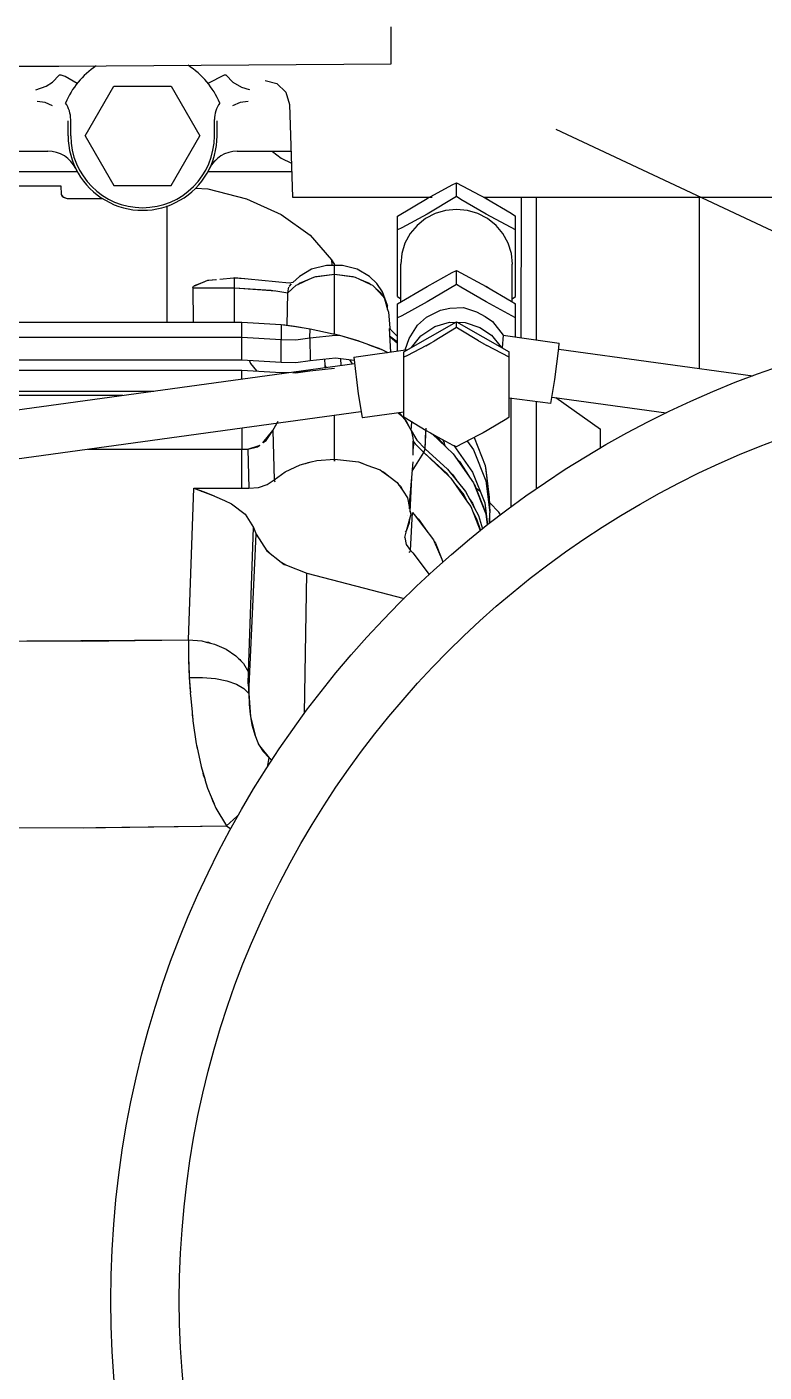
# Model space of a CAD drawing. Extents: x 33214 to 95067, y 8279 to 51908.
# Drawn here: x 43328.5 to 43447.3, y 21655.4 to 21872 of the extents above; entities that cross this region are included whole.
import ezdxf

# ---------------------------------------------------------------- set-up
doc = ezdxf.new("R2010")
doc.units = 0
doc.header["$LTSCALE"] = 300
doc.header["$MEASUREMENT"] = 0
doc.linetypes.add('DASHED', pattern=[0.75, 0.5, -0.25])
doc.linetypes.add('SNT-025', pattern=[0.74, 0.4, -0.17, 0, -0.17])
doc.layers.get('0').update_dxf_attribs({"linetype": 'CONTINUOUS'})
doc.layers.add('GENERATORSETT', color=1, linetype='CONTINUOUS')
doc.layers.add('Tanks', color=9, linetype='CONTINUOUS')

# ---------------------------------------------------------------- blocks, each defined once
blk = doc.blocks.new('below 1-deck')
at = {"linetype": 'DASHED'}
blk.add_line((10000, 0), (14000, -1875), dxfattribs=at)
blk = doc.blocks.new('GENERATOR-CENTER')
at = {"layer": 'GENERATORSETT'}
for p, q in [((-1840.56, -275.9), (-1840.56, -270)), ((-1940.06, -276.34), (-1894.49, -276.34)), ((-1894.49, -276.34), (-1894.08, -276.34)), ((-1894.08, -276.34), (-1840.56, -275.95)), ((-1840.56, -275.95), (-1840.56, -275.9)), ((-1896.13, -279.52), (-1895.15, -278.92)), ((-1895.15, -278.92), (-1894.06, -277.79)), ((-1893.74, -277.77), (-1894.06, -277.79)), ((-1893.11, -278), (-1893.74, -277.77)), ((-1891.15, -279.09), (-1893.11, -278)), ((-1867.47, -277.77), (-1870.07, -279.09)), ((-1867.15, -277.79), (-1867.47, -277.77)), ((-1867.15, -277.79), (-1866.07, -278.92)), ((-1866.07, -278.92), (-1864.69, -279.7)), ((-1860.85, -278.61), (-1858.98, -279.1)), ((-1858.98, -279.1), (-1857.52, -280.52)), ((-1897.8, -280.11), (-1896.13, -279.52)), ((-1889.85, -287.53), (-1885.23, -279.53)), ((-1885.23, -279.53), (-1875.99, -279.53)), ((-1875.99, -279.53), (-1871.37, -287.53)), ((-1864.69, -279.7), (-1863.46, -280.07)), ((-1863.46, -280.07), (-1863.42, -280.11)), ((-1857.52, -280.52), (-1856.93, -282.48)), ((-1896.31, -282.2), (-1897.61, -282.03)), ((-1895.11, -282.7), (-1896.31, -282.2)), ((-1864.9, -282.2), (-1866.11, -282.7)), ((-1863.61, -282.03), (-1864.9, -282.2)), ((-1856.93, -282.48), (-1856.43, -297.43)), ((-1892.61, -287.53), (-1892.61, -285.11)), ((-1892.19, -287.53), (-1892.19, -284.93)), ((-1869.03, -287.53), (-1869.03, -284.93)), ((-1868.61, -287.53), (-1868.61, -285.11)), ((-1889.85, -287.53), (-1885.23, -295.53)), ((-1875.99, -295.53), (-1871.37, -287.53)), ((-1965.35, -290.03), (-1895.86, -290.03)), ((-1865.35, -290.03), (-1856.67, -290.03)), ((-1859.68, -290.08), (-1858.29, -291.13)), ((-1858.29, -291.13), (-1856.63, -291.94)), ((-1970.11, -293.28), (-1891.1, -293.28)), ((-1870.11, -293.28), (-1856.57, -293.28)), ((-1912.55, -295.57), (-1893.81, -295.57)), ((-1893.81, -295.57), (-1893.74, -296.96)), ((-1893.81, -295.57), (-1893.74, -296.96)), ((-1885.23, -295.53), (-1875.99, -295.53)), ((-1872.1, -295.94), (-1870.09, -296.1)), ((-1870.09, -296.1), (-1863.85, -297.66)), ((-1834.77, -297.64), (-1830.71, -295.41)), ((-1830.71, -295.41), (-1830.02, -295.09)), ((-1830.02, -297.32), (-1830.02, -295.09)), ((-1830.02, -295.09), (-1825.27, -297.64)), ((-1893.74, -296.96), (-1893.43, -297.43)), ((-1893.74, -296.96), (-1893.58, -297.31)), ((-1893.58, -297.31), (-1892.74, -297.62)), ((-1893.43, -297.43), (-1892.74, -297.62)), ((-1892.74, -297.62), (-1887.04, -297.62)), ((-1876.66, -317.56), (-1876.66, -298.83)), ((-1876.66, -317.56), (-1876.66, -298.83)), ((-1863.85, -297.66), (-1858.27, -300.18)), ((-1856.43, -297.43), (-1840.53, -297.43)), ((-1840.53, -297.43), (-1833.93, -297.43)), ((-1839.52, -300.46), (-1834.77, -297.64)), ((-1830.02, -297.32), (-1834.77, -300.13)), ((-1829.33, -297.77), (-1830.02, -297.32)), ((-1825.27, -300.13), (-1829.33, -297.77)), ((-1825.64, -297.43), (-1755.29, -297.43)), ((-1825.27, -297.64), (-1821.21, -300)), ((-1824.43, -298.17), (-1825.27, -297.64)), ((-1819.61, -297.43), (-1819.65, -320.02)), ((-1817.11, -320.39), (-1817.11, -297.43)), ((-1790.89, -325.02), (-1790.89, -297.43)), ((-1858.27, -300.18), (-1853.63, -303.51)), ((-1839.52, -302.68), (-1839.52, -300.46)), ((-1834.77, -300.14), (-1838.83, -302.36)), ((-1835.02, -300.86), (-1836.38, -301.96)), ((-1833.46, -300.05), (-1835.02, -300.86)), ((-1831.78, -299.55), (-1833.46, -300.05)), ((-1830.02, -299.38), (-1831.78, -299.55)), ((-1828.26, -299.55), (-1830.02, -299.38)), ((-1826.58, -300.05), (-1828.26, -299.55)), ((-1825.02, -300.86), (-1826.58, -300.05)), ((-1820.52, -302.68), (-1825.27, -300.14)), ((-1823.66, -301.96), (-1825.02, -300.86)), ((-1821.21, -300), (-1820.52, -300.46)), ((-1820.52, -302.68), (-1820.52, -300.46)), ((-1838.83, -302.36), (-1839.52, -302.68)), ((-1839.52, -308.18), (-1839.52, -302.68)), ((-1836.38, -301.96), (-1837.5, -303.29)), ((-1822.54, -303.29), (-1823.66, -301.96)), ((-1820.52, -308.18), (-1820.52, -302.68)), ((-1853.63, -303.51), (-1850.17, -307.5)), ((-1838.34, -304.81), (-1838.85, -306.47)), ((-1837.5, -303.29), (-1838.34, -304.81)), ((-1821.71, -304.81), (-1822.54, -303.29)), ((-1821.19, -306.47), (-1821.71, -304.81)), ((-1850.17, -307.5), (-1849.67, -308.24)), ((-1850.17, -307.5), (-1850.13, -308.29)), ((-1850.17, -307.5), (-1850.13, -308.29)), ((-1838.85, -306.47), (-1839.02, -308.18)), ((-1821.02, -308.18), (-1821.19, -306.47)), ((-1853.39, -309.02), (-1855.35, -310.18)), ((-1850.98, -308.4), (-1853.39, -309.02)), ((-1848.42, -308.4), (-1850.98, -308.4)), ((-1849.7, -308.77), (-1849.7, -308.24)), ((-1849.7, -308.77), (-1849.7, -308.24)), ((-1849.7, -309.8), (-1849.7, -308.77)), ((-1849.7, -309.8), (-1849.7, -308.77)), ((-1846.02, -309.02), (-1848.42, -308.4)), ((-1844.06, -310.18), (-1846.02, -309.02)), ((-1839.52, -313.41), (-1839.52, -308.18)), ((-1838.99, -314.25), (-1838.99, -308.18)), ((-1834.77, -311.78), (-1830.71, -309.55)), ((-1830.71, -309.55), (-1830.02, -309.23)), ((-1830.02, -311.46), (-1830.02, -309.23)), ((-1830.02, -309.23), (-1825.27, -311.78)), ((-1821.05, -314.25), (-1821.05, -308.18)), ((-1820.52, -313.41), (-1820.52, -308.18)), ((-1872.49, -312.02), (-1872.4, -311.76)), ((-1872.4, -311.76), (-1872.37, -311.75)), ((-1872.33, -311.73), (-1870.08, -310.8)), ((-1872.33, -311.74), (-1872.26, -311.61)), ((-1872.26, -311.61), (-1870.68, -311.05)), ((-1870.08, -310.8), (-1870, -310.79)), ((-1869.95, -310.79), (-1869.92, -310.78)), ((-1869.94, -310.79), (-1868.89, -310.69)), ((-1869.92, -310.78), (-1868.72, -310.67)), ((-1868.18, -310.62), (-1865.97, -310.4)), ((-1865.97, -310.4), (-1865.81, -310.4)), ((-1865.81, -310.8), (-1865.81, -310.4)), ((-1865.81, -310.46), (-1865.81, -310.41)), ((-1865.81, -310.41), (-1864.19, -310.52)), ((-1857.01, -311.25), (-1865.81, -310.41)), ((-1865.81, -310.98), (-1865.81, -310.46)), ((-1865.81, -312.02), (-1865.81, -310.8)), ((-1865.81, -312.02), (-1865.81, -310.98)), ((-1857.18, -312.8), (-1855.86, -311.6)), ((-1856.41, -311.14), (-1857.01, -311.25)), ((-1857.01, -311.81), (-1856.94, -311.72)), ((-1856.94, -311.72), (-1856.63, -311.38)), ((-1855.35, -310.18), (-1856.41, -311.14)), ((-1855.86, -311.6), (-1855.57, -311.46)), ((-1855.57, -311.46), (-1853.77, -310.61)), ((-1855.57, -311.46), (-1855.3, -311.24)), ((-1855.3, -311.24), (-1853.77, -310.61)), ((-1853.77, -310.61), (-1853.03, -310.27)), ((-1853.03, -310.27), (-1852.86, -310.24)), ((-1852.86, -310.24), (-1849.7, -309.8)), ((-1852.86, -310.24), (-1852.68, -310.17)), ((-1852.68, -310.17), (-1849.7, -309.8)), ((-1849.7, -309.8), (-1846.55, -310.24)), ((-1849.7, -309.8), (-1846.73, -310.17)), ((-1849.7, -319.45), (-1849.7, -309.8)), ((-1849.7, -319.45), (-1849.7, -309.8)), ((-1846.73, -310.17), (-1846.55, -310.24)), ((-1846.55, -310.24), (-1846.37, -310.27)), ((-1846.37, -310.27), (-1845.64, -310.61)), ((-1845.64, -310.61), (-1843.84, -311.46)), ((-1845.64, -310.61), (-1844.11, -311.24)), ((-1844.11, -311.24), (-1843.84, -311.46)), ((-1842.84, -311.3), (-1844.06, -310.18)), ((-1843.84, -311.46), (-1843.55, -311.6)), ((-1843.55, -311.6), (-1843.04, -312.13)), ((-1841.97, -312.68), (-1842.84, -311.3)), ((-1839.52, -314.59), (-1834.77, -311.78)), ((-1830.02, -311.46), (-1834.77, -314.27)), ((-1829.33, -311.91), (-1830.02, -311.46)), ((-1825.27, -311.78), (-1821.21, -314.14)), ((-1824.43, -312.31), (-1825.27, -311.78)), ((-1872.49, -312.02), (-1872.47, -317.56)), ((-1872.49, -312.02), (-1865.81, -312.02)), ((-1872.49, -312.02), (-1865.81, -312.02)), ((-1872.49, -312.02), (-1872.47, -317.56)), ((-1865.81, -312.02), (-1859.87, -312.38)), ((-1865.81, -317.56), (-1865.81, -312.02)), ((-1865.81, -312.02), (-1859.14, -312.48)), ((-1865.81, -317.56), (-1865.81, -312.02)), ((-1864.98, -312.07), (-1864.98, -312.07)), ((-1864.98, -312.07), (-1864.98, -312.07)), ((-1864.69, -312.08), (-1864.69, -312.09)), ((-1864.69, -312.08), (-1864.69, -312.09)), ((-1859.87, -312.38), (-1859.33, -312.47)), ((-1859.14, -312.48), (-1857.18, -312.8)), ((-1857.3, -318.05), (-1857.18, -312.8)), ((-1857.18, -312.8), (-1857.11, -312.15)), ((-1857.11, -312.15), (-1857.04, -311.89)), ((-1843.04, -312.13), (-1841.95, -313.29)), ((-1843.04, -312.13), (-1842.17, -312.87)), ((-1842.17, -312.87), (-1841.95, -313.29)), ((-1841.13, -314.88), (-1841.97, -312.68)), ((-1841.95, -313.29), (-1841.66, -313.6)), ((-1841.66, -313.6), (-1841.5, -314.16)), ((-1839.52, -313.41), (-1839, -313.76)), ((-1825.27, -314.27), (-1829.33, -311.91)), ((-1821.04, -313.76), (-1820.52, -313.41)), ((-1841.5, -314.16), (-1841.13, -315.48)), ((-1841.5, -314.16), (-1841.13, -314.88)), ((-1841.13, -315.48), (-1841.13, -314.88)), ((-1841.13, -315.48), (-1841, -315.95)), ((-1841, -315.95), (-1840.79, -318.45)), ((-1839.52, -316.82), (-1839.52, -314.59)), ((-1834.77, -314.28), (-1838.83, -316.5)), ((-1834.85, -316.76), (-1832.63, -315.61)), ((-1832.63, -315.61), (-1831.1, -315.3)), ((-1831.1, -315.3), (-1828.89, -315.16)), ((-1828.89, -315.16), (-1826.81, -315.89)), ((-1826.81, -315.89), (-1825.42, -316.6)), ((-1820.52, -316.82), (-1825.27, -314.28)), ((-1821.21, -314.14), (-1820.52, -314.59)), ((-1820.52, -316.82), (-1820.52, -314.59)), ((-1909.41, -317.56), (-1864.63, -317.56)), ((-1909.41, -317.56), (-1864.63, -317.56)), ((-1864.63, -317.56), (-1858.29, -317.92)), ((-1864.63, -317.56), (-1858.29, -317.92)), ((-1864.63, -319.95), (-1864.63, -317.56)), ((-1864.63, -319.95), (-1864.63, -317.56)), ((-1858.29, -317.92), (-1858.27, -320.31)), ((-1858.29, -317.92), (-1855.93, -318.25)), ((-1858.29, -317.92), (-1858.27, -320.31)), ((-1858.29, -317.92), (-1857.7, -317.99)), ((-1857.7, -317.99), (-1856.15, -318.2)), ((-1856.15, -318.2), (-1853.63, -318.62)), ((-1855.93, -318.25), (-1853.63, -318.62)), ((-1838.83, -316.5), (-1839.52, -316.82)), ((-1839.52, -322.18), (-1839.52, -316.82)), ((-1838.52, -322.3), (-1830.02, -317.5)), ((-1837.63, -320.18), (-1836.29, -318.02)), ((-1836.29, -318.02), (-1834.85, -316.76)), ((-1835.79, -319.74), (-1833.54, -318.26)), ((-1833.54, -318.26), (-1831.14, -317.55)), ((-1831.14, -317.55), (-1828.63, -317.59)), ((-1830.02, -317.5), (-1821.52, -322.3)), ((-1830.02, -318.38), (-1830.02, -317.5)), ((-1828.63, -317.59), (-1826.26, -318.39)), ((-1825.42, -316.6), (-1824.25, -317.45)), ((-1824.25, -317.45), (-1822.52, -319.61)), ((-1820.52, -319.9), (-1820.52, -316.82)), ((-1909.39, -319.95), (-1864.63, -319.95)), ((-1909.39, -319.95), (-1864.63, -319.95)), ((-1864.63, -323.61), (-1864.63, -319.95)), ((-1864.63, -319.95), (-1858.27, -320.31)), ((-1864.63, -323.61), (-1864.63, -319.95)), ((-1864.63, -319.95), (-1858.27, -320.31)), ((-1858.3, -323.97), (-1858.27, -320.31)), ((-1858.3, -323.97), (-1858.27, -320.31)), ((-1858.27, -320.31), (-1855.94, -320.38)), ((-1858.27, -320.31), (-1855.94, -320.38)), ((-1855.94, -320.38), (-1853.65, -320.07)), ((-1855.94, -320.38), (-1853.65, -320.07)), ((-1853.65, -320.07), (-1853.63, -318.62)), ((-1853.65, -320.07), (-1853.63, -318.62)), ((-1853.65, -320.07), (-1849.52, -319.63)), ((-1853.65, -320.07), (-1849.52, -319.63)), ((-1853.65, -320.07), (-1853.6, -323.72)), ((-1853.65, -320.07), (-1853.6, -323.72)), ((-1853.63, -318.62), (-1849.92, -319.4)), ((-1853.63, -318.62), (-1849.92, -319.4)), ((-1849.92, -319.4), (-1849.63, -319.47)), ((-1849.86, -319.41), (-1849.52, -319.49)), ((-1849.52, -319.49), (-1848.9, -319.65)), ((-1849.52, -319.63), (-1848.9, -319.65)), ((-1849.52, -319.63), (-1848.9, -319.65)), ((-1848.91, -319.65), (-1848.9, -319.65)), ((-1848.9, -319.65), (-1845.76, -320.57)), ((-1848.9, -319.65), (-1845.87, -320.53)), ((-1840.87, -318.55), (-1840.68, -322.35)), ((-1840.81, -319.74), (-1839.52, -320.73)), ((-1840.81, -319.81), (-1839.52, -320.92)), ((-1840.79, -318.45), (-1840.71, -318.67)), ((-1840.71, -318.67), (-1839.52, -319.83)), ((-1838.31, -322), (-1837.63, -320.18)), ((-1837.3, -321.61), (-1835.79, -319.74)), ((-1830.02, -318.38), (-1833.63, -320.58)), ((-1829.62, -318.67), (-1830.02, -318.38)), ((-1826.48, -320.54), (-1829.62, -318.67)), ((-1826.26, -318.39), (-1824.4, -319.65)), ((-1824.4, -319.65), (-1822.85, -321.55)), ((-1822.52, -319.61), (-1822.65, -321.66)), ((-1822.52, -319.61), (-1813.48, -320.92)), ((-1846.56, -323.2), (-1837.88, -321.94)), ((-1845.87, -320.53), (-1845.66, -320.61)), ((-1845.73, -320.58), (-1845.41, -320.68)), ((-1845.41, -320.68), (-1844.06, -321.19)), ((-1844.24, -321.13), (-1842.54, -321.75)), ((-1844, -321.22), (-1841.94, -322.01)), ((-1842.54, -321.75), (-1842.06, -321.96)), ((-1841.94, -322.01), (-1841.75, -322.09)), ((-1841.75, -322.09), (-1841.65, -322.14)), ((-1841.68, -322.13), (-1841.43, -322.24)), ((-1841.63, -322.15), (-1841.12, -322.41)), ((-1841.43, -322.24), (-1841.09, -322.41)), ((-1838.52, -323.18), (-1838.52, -322.3)), ((-1834.98, -321.34), (-1837.9, -322.92)), ((-1834.98, -321.34), (-1834.31, -320.96)), ((-1834.31, -320.96), (-1834.23, -320.92)), ((-1834.23, -320.92), (-1833.63, -320.58)), ((-1826.48, -320.54), (-1825.81, -320.92)), ((-1825.81, -320.92), (-1825.74, -320.96)), ((-1825.74, -320.96), (-1825.13, -321.3)), ((-1821.52, -323.18), (-1825.13, -321.3)), ((-1821.52, -323.18), (-1821.52, -322.3)), ((-1814.18, -326.79), (-1813.54, -321.7)), ((-1813.56, -321.91), (-1782.3, -326.19)), ((-1813.54, -321.7), (-1813.48, -320.92)), ((-1959.4, -323.61), (-1864.63, -323.61)), ((-1928.15, -335.39), (-1846.48, -324.19)), ((-1864.63, -323.61), (-1858.3, -323.97)), ((-1863.41, -323.68), (-1863.23, -324.22)), ((-1863.23, -324.22), (-1862.25, -325.39)), ((-1858.3, -323.97), (-1855.93, -324.04)), ((-1855.93, -324.04), (-1853.6, -323.72)), ((-1853.6, -323.72), (-1849.52, -323.29)), ((-1851.31, -323.48), (-1851.27, -324.46)), ((-1851.31, -323.48), (-1851.27, -324.46)), ((-1851.27, -324.46), (-1851.04, -324.82)), ((-1851.27, -324.46), (-1851.26, -324.85)), ((-1849.52, -323.29), (-1846.53, -323.67)), ((-1848.73, -323.39), (-1848.66, -324.49)), ((-1847.26, -323.58), (-1846.82, -324.24)), ((-1846.56, -323.2), (-1845.86, -329.07)), ((-1837.9, -322.92), (-1838.52, -323.18)), ((-1838.52, -327.42), (-1838.52, -323.18)), ((-1821.52, -327.42), (-1821.52, -323.18)), ((-1959.4, -325.26), (-1864.63, -325.26)), ((-1959.4, -325.26), (-1864.63, -325.26)), ((-1864.63, -325.26), (-1858.27, -325.62)), ((-1864.63, -325.26), (-1858.27, -325.62)), ((-1864.63, -326.68), (-1864.63, -325.26)), ((-1858.27, -325.62), (-1857.1, -325.65)), ((-1856.41, -325.67), (-1853.79, -325.39)), ((-1855.94, -325.69), (-1853.65, -325.37)), ((-1853.65, -325.37), (-1849.7, -324.94)), ((-1814.82, -330.63), (-1814.18, -326.79)), ((-1959.4, -328.63), (-1878.8, -328.63)), ((-1845.86, -329.07), (-1845.22, -332.91)), ((-1838.52, -328.14), (-1838.52, -327.42)), ((-1838.52, -328.94), (-1838.52, -328.14)), ((-1838.52, -332.78), (-1838.52, -328.94)), ((-1821.52, -328.14), (-1821.52, -327.42)), ((-1821.52, -328.94), (-1821.52, -328.14)), ((-1821.52, -332.78), (-1821.52, -328.94)), ((-1959.4, -329.31), (-1883.78, -329.31)), ((-1821.52, -329.71), (-1814.87, -330.58)), ((-1821.24, -347.27), (-1821.24, -329.75)), ((-1817.11, -344.32), (-1817.11, -330.29)), ((-1814.87, -330.58), (-1814.82, -330.63)), ((-1814.62, -329.61), (-1796.22, -332.15)), ((-1814.03, -329.69), (-1806.83, -334.78)), ((-1927.04, -343.14), (-1845.42, -331.9)), ((-1859.61, -334.97), (-1858.78, -333.48)), ((-1849.7, -339.59), (-1849.7, -332.49)), ((-1845.22, -332.91), (-1845.17, -332.86)), ((-1845.17, -332.86), (-1838.52, -332)), ((-1839.44, -332.12), (-1838.58, -332.85)), ((-1838.11, -333.49), (-1839.27, -332.1)), ((-1838.58, -332.85), (-1837.31, -335)), ((-1838.52, -332.78), (-1834.91, -334.98)), ((-1837.31, -335), (-1838.11, -333.49)), ((-1825.06, -334.94), (-1821.92, -333.07)), ((-1821.92, -333.07), (-1821.52, -332.78)), ((-1864.62, -334.54), (-1864.61, -337.97)), ((-1861.23, -336.98), (-1859.61, -334.97)), ((-1860.72, -336.57), (-1859.61, -334.97)), ((-1859.61, -334.97), (-1858.93, -333.76)), ((-1859.61, -334.97), (-1859.4, -342.93)), ((-1859.61, -334.97), (-1859.4, -342.93)), ((-1837.31, -335), (-1837.25, -333.63)), ((-1837.31, -335), (-1836.43, -336.56)), ((-1837.31, -335), (-1836.43, -336.56)), ((-1837.31, -335), (-1837.07, -336.14)), ((-1835.05, -337.93), (-1834.93, -334.59)), ((-1835.05, -337.93), (-1834.95, -334.96)), ((-1834.91, -334.98), (-1834.31, -335.32)), ((-1834.31, -335.32), (-1834.23, -335.36)), ((-1834.23, -335.36), (-1833.56, -335.74)), ((-1833.95, -335.52), (-1830.54, -338.74)), ((-1826.41, -335.7), (-1825.81, -335.36)), ((-1825.81, -335.36), (-1825.74, -335.32)), ((-1825.74, -335.32), (-1825.06, -334.94)), ((-1806.83, -337.8), (-1806.83, -334.78)), ((-1863.63, -337.98), (-1861.68, -337.32)), ((-1863.63, -337.98), (-1862.1, -337.62)), ((-1862.1, -337.62), (-1861.72, -337.33)), ((-1861.19, -336.93), (-1860.72, -336.57)), ((-1837.07, -336.14), (-1836.99, -336.7)), ((-1837.01, -338.97), (-1836.99, -336.7)), ((-1837.01, -338.37), (-1836.96, -337.46)), ((-1836.99, -336.7), (-1836.96, -337.46)), ((-1836.99, -336.7), (-1836.68, -337.13)), ((-1836.99, -336.7), (-1836.68, -337.13)), ((-1836.68, -337.13), (-1835.27, -338.54)), ((-1836.68, -337.13), (-1835.27, -338.54)), ((-1836.43, -336.56), (-1835.05, -337.93)), ((-1836.43, -336.56), (-1835.05, -337.93)), ((-1833.61, -335.71), (-1832.93, -336.29)), ((-1833.56, -335.74), (-1830.64, -337.32)), ((-1832.93, -336.29), (-1831.52, -337.82)), ((-1832.24, -336.48), (-1832.03, -336.99)), ((-1832.21, -336.5), (-1832.04, -336.92)), ((-1832.04, -336.92), (-1832.03, -336.99)), ((-1832.03, -336.99), (-1831.97, -337.33)), ((-1830.64, -337.32), (-1830.02, -337.58)), ((-1830.43, -337.41), (-1827.46, -341.67)), ((-1830.02, -337.58), (-1826.41, -335.7)), ((-1828.24, -336.74), (-1827.3, -338.09)), ((-1827.16, -336.13), (-1826.02, -339.12)), ((-1889.46, -337.97), (-1864.63, -337.97)), ((-1864.61, -344.27), (-1864.61, -337.97)), ((-1864.61, -337.97), (-1863.63, -337.98)), ((-1864.61, -337.97), (-1863.63, -337.98)), ((-1864.61, -344.27), (-1864.61, -337.97)), ((-1863.63, -337.98), (-1863.5, -344.29)), ((-1863.63, -337.98), (-1863.5, -344.29)), ((-1853.44, -340.05), (-1852.54, -339.82)), ((-1852.54, -339.82), (-1849.7, -339.59)), ((-1849.7, -339.59), (-1845.82, -340.03)), ((-1849.7, -339.59), (-1849.7, -339.94)), ((-1849.7, -339.94), (-1849.7, -339.59)), ((-1849.7, -339.59), (-1849.7, -339.59)), ((-1837.15, -341.52), (-1835.27, -338.54)), ((-1837.15, -341.52), (-1835.27, -338.54)), ((-1835.27, -338.54), (-1835.05, -337.93)), ((-1835.27, -338.54), (-1835.05, -337.93)), ((-1835.27, -338.54), (-1831.3, -342.29)), ((-1835.27, -338.54), (-1831.71, -341.78)), ((-1835.05, -337.93), (-1831.47, -341.19)), ((-1830.54, -338.74), (-1827.3, -343.39)), ((-1830.16, -339.3), (-1829.55, -339.96)), ((-1829.55, -339.96), (-1828.01, -342.38)), ((-1827.3, -338.09), (-1825.31, -343.08)), ((-1827.3, -338.09), (-1825.31, -343.08)), ((-1826.02, -339.12), (-1825.43, -340.62)), ((-1859.4, -342.93), (-1857.63, -341.63)), ((-1857.63, -341.63), (-1857.62, -341.63)), ((-1857.63, -341.63), (-1857.63, -341.63)), ((-1857.62, -341.63), (-1855.23, -340.51)), ((-1855.23, -340.51), (-1853.44, -340.05)), ((-1854.32, -340.28), (-1853.91, -340.11)), ((-1853.91, -340.11), (-1853.44, -340.05)), ((-1845.82, -340.03), (-1845.66, -340.09)), ((-1845.66, -340.09), (-1844.45, -340.54)), ((-1845.66, -340.09), (-1845.49, -340.11)), ((-1845.49, -340.11), (-1844.45, -340.54)), ((-1844.45, -340.54), (-1842.33, -341.32)), ((-1842.33, -341.32), (-1842.08, -341.51)), ((-1842.08, -341.51), (-1840.95, -342.33)), ((-1842.08, -341.51), (-1841.79, -341.62)), ((-1841.79, -341.62), (-1840.95, -342.33)), ((-1837.23, -342.54), (-1837.02, -340.01)), ((-1831.71, -341.78), (-1831.3, -342.29)), ((-1831.47, -341.19), (-1828.6, -344.79)), ((-1831.06, -341.7), (-1830.68, -342.06)), ((-1830.68, -342.06), (-1830.03, -342.99)), ((-1827.46, -341.67), (-1825.48, -346.63)), ((-1825.43, -340.62), (-1824.76, -345.76)), ((-1825.41, -340.74), (-1825.36, -340.86)), ((-1825.36, -340.86), (-1824.76, -345.76)), ((-1873.23, -368.66), (-1872.33, -344.27)), ((-1873.23, -368.66), (-1872.33, -344.27)), ((-1872.33, -344.27), (-1864.61, -344.27)), ((-1872.33, -344.27), (-1870.68, -344.85)), ((-1872.33, -344.27), (-1869.42, -345.38)), ((-1864.61, -344.27), (-1863.5, -344.29)), ((-1864.61, -344.27), (-1863.5, -344.29)), ((-1863.5, -344.29), (-1861.95, -344.15)), ((-1863.5, -344.29), (-1861.95, -344.15)), ((-1861.95, -344.15), (-1860.54, -343.68)), ((-1861.95, -344.15), (-1860.54, -343.68)), ((-1860.54, -343.68), (-1859.4, -342.93)), ((-1860.54, -343.68), (-1859.4, -342.93)), ((-1859.4, -342.93), (-1859.28, -343.24)), ((-1840.95, -342.33), (-1839.59, -343.33)), ((-1839.59, -343.33), (-1839.36, -343.67)), ((-1839.36, -343.67), (-1838.62, -344.77)), ((-1839.36, -343.67), (-1839.05, -343.94)), ((-1839.05, -343.94), (-1838.62, -344.77)), ((-1837.59, -346.77), (-1837.23, -342.54)), ((-1837.5, -348.07), (-1837.23, -342.54)), ((-1831.3, -342.29), (-1830.93, -342.64)), ((-1830.93, -342.64), (-1828.24, -346.5)), ((-1830.29, -343.56), (-1828.86, -345.35)), ((-1827.3, -343.39), (-1825.31, -348.38)), ((-1827.19, -343.65), (-1827, -343.95)), ((-1827, -343.95), (-1825.36, -348.18)), ((-1826.88, -344.26), (-1826.25, -344.71)), ((-1826.88, -344.26), (-1826.25, -344.71)), ((-1825.31, -343.08), (-1824.63, -348.24)), ((-1825.31, -343.08), (-1824.63, -348.24)), ((-1871.6, -344.55), (-1871.53, -344.55)), ((-1871.17, -344.72), (-1870.99, -344.74)), ((-1870.68, -344.85), (-1869.26, -345.45)), ((-1869.24, -345.45), (-1869.15, -345.49)), ((-1869.15, -345.49), (-1869.11, -345.5)), ((-1869.1, -345.52), (-1869.04, -345.55)), ((-1869.04, -345.55), (-1867.41, -346.26)), ((-1867.41, -346.26), (-1866.29, -346.78)), ((-1867.41, -346.26), (-1866.29, -346.79)), ((-1838.62, -344.77), (-1837.9, -345.84)), ((-1837.9, -345.84), (-1837.41, -348.6)), ((-1837.81, -346.35), (-1837.59, -346.77)), ((-1828.86, -345.35), (-1828.24, -346.5)), ((-1828.6, -344.79), (-1826.5, -348.64)), ((-1827.97, -345.95), (-1827.45, -346.69)), ((-1824.76, -345.76), (-1824.63, -348.24)), ((-1824.76, -345.76), (-1824.63, -348.24)), ((-1866.29, -346.78), (-1864.06, -348.47)), ((-1866.29, -346.79), (-1864.06, -348.47)), ((-1864.06, -348.47), (-1862.72, -350.57)), ((-1864.06, -348.47), (-1862.72, -350.57)), ((-1838.08, -351.13), (-1837.41, -348.6)), ((-1837.59, -347.59), (-1837.59, -346.77)), ((-1837.46, -354.3), (-1837.13, -348.17)), ((-1837.46, -354.3), (-1837.13, -348.17)), ((-1837.13, -348.17), (-1836.84, -348.48)), ((-1836.84, -348.48), (-1833.75, -352.56)), ((-1836.78, -348.55), (-1836.15, -349.24)), ((-1828.24, -346.5), (-1827.72, -347.24)), ((-1827.72, -347.24), (-1826.19, -351.08)), ((-1827.45, -346.69), (-1827.13, -347.49)), ((-1827.4, -348.03), (-1826.78, -349.18)), ((-1826.5, -348.64), (-1825.82, -350.79)), ((-1825.48, -346.63), (-1825.02, -350.15)), ((-1825.36, -348.18), (-1825.35, -348.28)), ((-1825.31, -348.38), (-1825.07, -350.19)), ((-1824.72, -349.92), (-1824.63, -348.24)), ((-1824.72, -349.92), (-1824.63, -348.24)), ((-1824.71, -346.65), (-1824.67, -346.61)), ((-1823.23, -348.15), (-1824.67, -346.61)), ((-1824.63, -349.85), (-1824.63, -348.24)), ((-1824.63, -349.85), (-1824.63, -348.24)), ((-1822.96, -348.57), (-1823.23, -348.15)), ((-1863.57, -373.9), (-1862.72, -350.57)), ((-1863.57, -373.9), (-1862.72, -350.57)), ((-1862.72, -350.57), (-1862.29, -351.69)), ((-1862.72, -350.57), (-1862.29, -351.69)), ((-1838.08, -351.13), (-1837.59, -349.79)), ((-1837.95, -348.72), (-1837.95, -348.7)), ((-1837.95, -348.72), (-1837.95, -348.7)), ((-1837.59, -349.79), (-1837.56, -349.16)), ((-1837.59, -349.79), (-1837.59, -349.28)), ((-1836.15, -349.24), (-1834.74, -351.24)), ((-1826.78, -349.18), (-1826.18, -351.07)), ((-1825.86, -350.66), (-1825.81, -350.78)), ((-1863.5, -377.34), (-1862.29, -351.69)), ((-1862.29, -351.69), (-1860.59, -354.37)), ((-1838.35, -352.22), (-1838.08, -351.13)), ((-1838.35, -352.22), (-1838.08, -351.13)), ((-1838.35, -352.22), (-1838.14, -353.31)), ((-1838.35, -352.22), (-1838.14, -353.31)), ((-1838.22, -351.34), (-1838.08, -351.13)), ((-1838.08, -351.13), (-1838.08, -351.13)), ((-1838.08, -351.13), (-1838.08, -351.13)), ((-1833.75, -352.56), (-1833.63, -352.84)), ((-1833.63, -352.84), (-1832.4, -355.71)), ((-1833.63, -352.84), (-1833.43, -353.12)), ((-1860.76, -354.1), (-1860.12, -354.73)), ((-1860.59, -354.37), (-1858.26, -356.17)), ((-1838.14, -353.31), (-1837.46, -354.3)), ((-1838.14, -353.31), (-1837.46, -354.3)), ((-1837.62, -354.64), (-1837.62, -354.52)), ((-1837.62, -354.64), (-1837.62, -354.52)), ((-1837.58, -354.61), (-1837.46, -354.3)), ((-1837.46, -354.3), (-1837.09, -354.69)), ((-1837.46, -354.3), (-1837.09, -354.69)), ((-1837.09, -354.69), (-1834.45, -358.18)), ((-1837.09, -354.69), (-1834.45, -358.18)), ((-1833.43, -353.12), (-1832.4, -355.71)), ((-1858.26, -356.17), (-1857.42, -356.68)), ((-1858.26, -356.17), (-1857.79, -356.54)), ((-1857.79, -356.54), (-1857.42, -356.68)), ((-1857.42, -356.68), (-1854.16, -357.97)), ((-1832.4, -355.71), (-1832.21, -356.15)), ((-1854.53, -380.52), (-1854.16, -357.97)), ((-1854.53, -380.52), (-1854.16, -357.97)), ((-1854.16, -357.97), (-1838.47, -362.01)), ((-1918.24, -368.8), (-1890.35, -368.87)), ((-1899.25, -368.85), (-1873.23, -368.66)), ((-1890.35, -368.87), (-1873.23, -368.66)), ((-1873.23, -368.66), (-1873.19, -371.91)), ((-1873.23, -368.66), (-1871.06, -368.86)), ((-1871.06, -368.86), (-1870.37, -369.04)), ((-1870.37, -369.04), (-1870.01, -369.08)), ((-1870.37, -369.04), (-1869.69, -369.21)), ((-1870.01, -369.08), (-1869.69, -369.21)), ((-1869.69, -369.21), (-1869, -369.38)), ((-1869, -369.38), (-1867.14, -370.18)), ((-1867.14, -370.18), (-1865.57, -371.24)), ((-1873.19, -371.91), (-1873.08, -374.74)), ((-1873.18, -372.21), (-1873.17, -372.39)), ((-1873.17, -372.39), (-1873.08, -374.75)), ((-1865.57, -371.24), (-1865.17, -371.66)), ((-1865.17, -371.66), (-1864.92, -371.85)), ((-1865.17, -371.66), (-1864.77, -372.08)), ((-1864.92, -371.85), (-1864.77, -372.08)), ((-1864.77, -372.08), (-1864.36, -372.5)), ((-1864.36, -372.5), (-1863.57, -373.9)), ((-1863.58, -375.74), (-1863.57, -373.9)), ((-1863.57, -373.9), (-1863.5, -377.34)), ((-1873.08, -374.75), (-1870.93, -374.73)), ((-1873.08, -374.75), (-1870.93, -374.73)), ((-1873.08, -374.75), (-1872.93, -377)), ((-1873.08, -374.75), (-1872.97, -376.6)), ((-1872.97, -376.6), (-1872.91, -377.23)), ((-1870.93, -374.73), (-1868.88, -374.92)), ((-1870.93, -374.73), (-1868.88, -374.92)), ((-1868.88, -374.92), (-1867.03, -375.3)), ((-1868.88, -374.92), (-1867.03, -375.3)), ((-1867.03, -375.3), (-1865.47, -375.84)), ((-1867.03, -375.3), (-1865.47, -375.84)), ((-1865.47, -375.84), (-1864.28, -376.53)), ((-1865.47, -375.84), (-1864.28, -376.53)), ((-1864.28, -376.53), (-1863.5, -377.34)), ((-1864.28, -376.53), (-1863.5, -377.34)), ((-1863.58, -375.74), (-1863.5, -377.34)), ((-1872.92, -377.22), (-1872.86, -378.14)), ((-1872.86, -378.14), (-1872.64, -380.35)), ((-1863.5, -377.34), (-1863.2, -381.02)), ((-1863.5, -377.34), (-1863.42, -379.01)), ((-1872.64, -380.34), (-1872.57, -381.14)), ((-1872.62, -380.58), (-1872.55, -381.28)), ((-1872.57, -381.14), (-1872.53, -381.39)), ((-1863.42, -379.01), (-1863.26, -380.7)), ((-1863.26, -380.7), (-1863.16, -381.29)), ((-1872.54, -381.39), (-1872.51, -381.72)), ((-1872.51, -381.72), (-1871.96, -385.4)), ((-1863.16, -381.28), (-1862.36, -384.45)), ((-1863.15, -381.33), (-1862.98, -382.37)), ((-1862.98, -382.37), (-1862.55, -383.96)), ((-1871.96, -385.4), (-1871.92, -385.62)), ((-1862.55, -383.96), (-1862.05, -385.2)), ((-1862.05, -385.19), (-1861.92, -385.48)), ((-1862.04, -385.21), (-1861.96, -385.41)), ((-1861.96, -385.41), (-1861.77, -385.72)), ((-1871.91, -385.62), (-1871.89, -385.8)), ((-1871.91, -385.67), (-1871.78, -386.26)), ((-1871.89, -385.8), (-1871.71, -386.55)), ((-1871.72, -386.54), (-1871.19, -389.05)), ((-1861.78, -385.72), (-1860.2, -387.7)), ((-1861.76, -385.74), (-1861.18, -386.67)), ((-1861.18, -386.67), (-1860.2, -387.7)), ((-1871.19, -389.05), (-1870.59, -391.07)), ((-1860.5, -389.17), (-1860.2, -387.7)), ((-1860.2, -387.7), (-1859.76, -388.02)), ((-1860.2, -387.71), (-1860.2, -387.7)), ((-1870.96, -389.81), (-1870.83, -390.39)), ((-1870.83, -390.39), (-1870.55, -391.18)), ((-1870.56, -391.17), (-1870.14, -392.56)), ((-1870.14, -392.56), (-1869.55, -393.96)), ((-1869.55, -393.96), (-1869.09, -395.07)), ((-1869.55, -393.96), (-1869.28, -394.72)), ((-1869.28, -394.72), (-1869.05, -395.14)), ((-1869.06, -395.14), (-1868.79, -395.78)), ((-1868.79, -395.78), (-1867.11, -398.6)), ((-1867.11, -398.6), (-1865.4, -397.11)), ((-1865.4, -397.11), (-1865.1, -396.78)), ((-1901.71, -398.91), (-1890.14, -398.94)), ((-1890.14, -398.94), (-1888.16, -398.91)), ((-1888.16, -398.91), (-1886.58, -398.91)), ((-1888.12, -398.91), (-1867.11, -398.6)), ((-1886.58, -398.91), (-1867.11, -398.6)), ((-1867.11, -398.6), (-1867.1, -398.59)), ((-1867.11, -398.6), (-1866.39, -399.1)), ((-1867.11, -398.6), (-1866.38, -399.08))]:
    blk.add_line(p, q, dxfattribs=at)
for radius in [158.85, 147.81]:
    blk.add_circle((-1726.88, -475.05), radius, dxfattribs=at)
for centre, radius, start, end in [((-1880.61, -287.53), 13.5, 123.7023, 157.0497), ((-1880.61, -287.53), 13.5, 22.9502, 57.1297), ((-1896.79, -284.93), 4.6, 359.9529, 35.3543), ((-1864.43, -284.93), 4.6, 144.648, 180.0441), ((-1880.61, -287.53), 12, 179.9996, 0.0004), ((-1880.61, -287.53), 11.58, 180.0085, 359.9915), ((-1895.86, -295.03), 5, 26.179, 90), ((-1895.86, -295.03), 5, 26.1806, 89.9976), ((-1865.35, -295.03), 5, 89.9997, 153.8214), ((-1865.35, -295.03), 5, 90.0024, 153.8194), ((-1880.61, -287.53), 12, 206.179, 209.0971)]:
    blk.add_arc(centre, radius, start, end, dxfattribs=at)

msp = doc.modelspace()

# ---------------------------------------------------------------- block references
at = {"layer": 'GENERATORSETT', "linetype": 'SNT-025'}
msp.add_blockref('GENERATOR-CENTER', (45227.74, 22141.98), dxfattribs=at)
at = {"layer": 'Tanks'}
msp.add_blockref('below 1-deck', (32802.55, 22141.98), dxfattribs=at)

doc.saveas('drawing.dxf')
